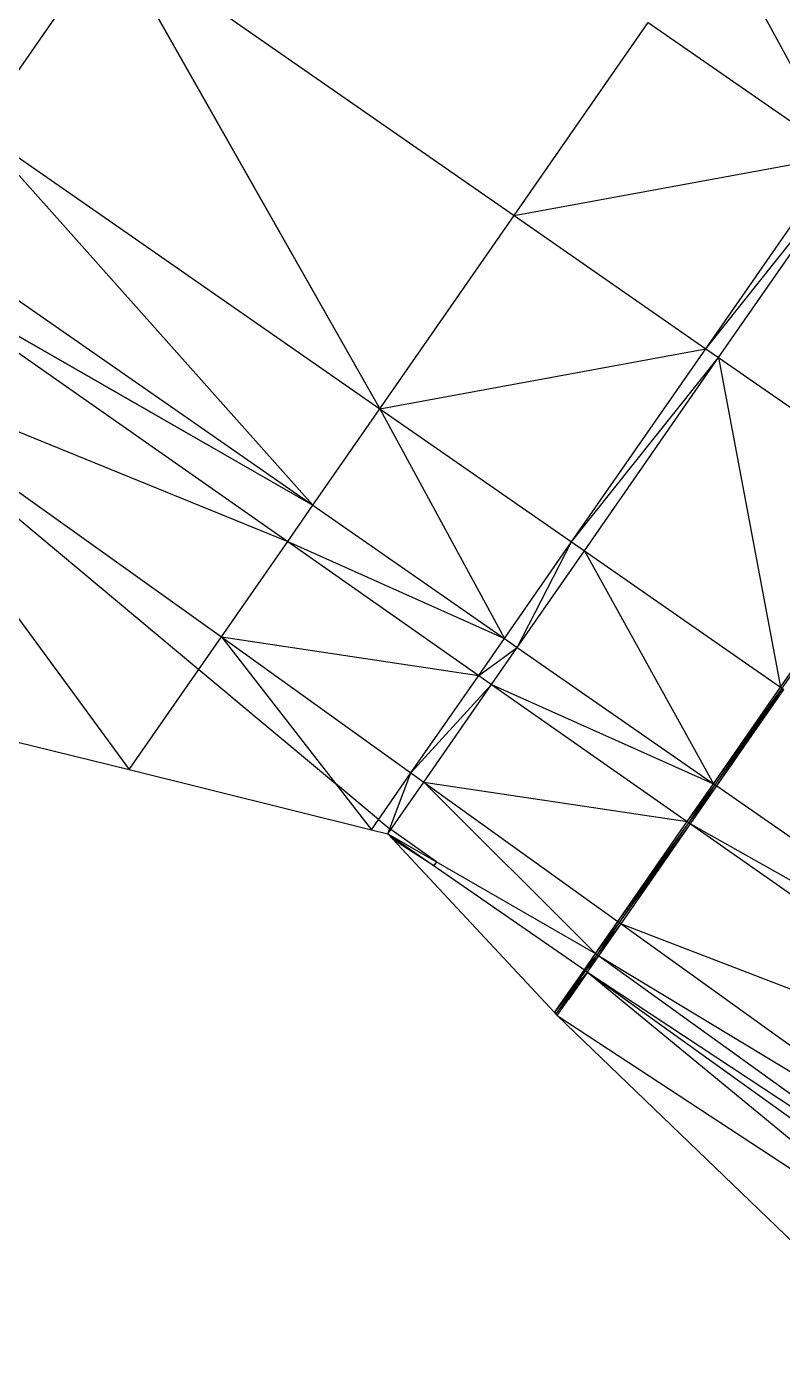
# Model space of a CAD drawing. Extents: x 2195426 to 2196998, y 328445 to 330532.
# Drawn here: x 2195743.1 to 2195781.6, y 329494.4 to 329562.3 of the extents above; entities that cross this region are included whole.
import ezdxf

# ---------------------------------------------------------------- set-up
doc = ezdxf.new("R2010")
doc.units = 0
for name, color, linetype in [('LS-CUTFILL', 5, 'CONTINUOUS'), ('LS-TIN-BOTTOM', 1, 'CONTINUOUS'), ('LS-TIN-TOP', 3, 'CONTINUOUS')]:
    doc.layers.add(name, color=color, linetype=linetype)

msp = doc.modelspace()

# ---------------------------------------------------------------- linework, layer by layer
at = {"layer": 'LS-CUTFILL'}
for p, q in [((2195732.998689, 329545.296603), (2195751.850202, 329529.55343)), ((2195751.850202, 329529.55343), (2195751.85022, 329529.553415)), ((2195751.85022, 329529.553415), (2195758.825051, 329523.728684)), ((2195781.617634, 329528.581528), (2195778.968077, 329524.593323)), ((2195758.825166, 329523.728587), (2195758.825051, 329523.728684)), ((2195761.023512, 329521.892899), (2195758.825166, 329523.728587)), ((2195777.607609, 329522.883237), (2195778.198861, 329523.661527)), ((2195778.115229, 329523.716338), (2195778.115193, 329523.716363)), ((2195761.023519, 329521.892894), (2195761.589851, 329521.420451)), ((2195761.589851, 329521.420451), (2195761.589876, 329521.42043)), ((2195761.640636, 329521.378034), (2195761.589876, 329521.42043)), ((2195761.640655, 329521.378024), (2195761.640636, 329521.378034)), ((2195763.97289, 329519.733883), (2195761.640655, 329521.378024)), ((2195776.854158, 329521.726244), (2195776.854158, 329521.726244)), ((2195776.936008, 329521.668793), (2195776.936, 329521.668799)), ((2195776.936009, 329521.668795), (2195776.936009, 329521.668794)), ((2195776.936034, 329521.668829), (2195776.936034, 329521.668829)), ((2195761.735719, 329520.904024), (2195763.842212, 329519.539716)), ((2195763.973837, 329519.73329), (2195763.840296, 329519.541099)), ((2195763.840296, 329519.541099), (2195763.842212, 329519.539716)), ((2195763.97289, 329519.733883), (2195763.973837, 329519.73329)), ((2195773.234297, 329516.691831), (2195773.234313, 329516.691819)), ((2195773.3155, 329516.6335), (2195773.315525, 329516.633484)), ((2195772.093087, 329515.049413), (2195772.093084, 329515.04941)), ((2195771.684916, 329514.111479), (2195770.71021, 329512.708693)), ((2195771.585173, 329514.183124), (2195771.031754, 329513.409301)), ((2195771.522459, 329514.228173), (2195771.522459, 329514.228173)), ((2195771.684916, 329514.111479), (2195771.684895, 329514.111493)), ((2195770.641959, 329512.723691), (2195770.71021, 329512.708692))]:
    msp.add_line(p, q, dxfattribs=at)
at = {"layer": 'LS-TIN-BOTTOM'}
for p, q in [((2195778.2104, 329567.4908, 1192.6298), (2195784.563, 329555.7706, 1193.1374)), ((2195740.5616, 329557.1195, 1192.4084), (2195747.4089, 329566.974, 1192.2499)), ((2195747.4089, 329566.974, 1192.2499), (2195761.0921, 329542.8542, 1192.9046)), ((2195747.4089, 329566.974, 1192.2499), (2195767.9394, 329552.7087, 1192.8523)), ((2195767.9394, 329552.7087, 1192.8523), (2195774.7868, 329562.5634, 1192.8)), ((2195774.7868, 329562.5634, 1192.8), (2195784.563, 329555.7706, 1193.1374)), ((2195740.5616, 329557.1195, 1192.4084), (2195757.6684, 329537.9269, 1192.7867)), ((2195740.5616, 329557.1195, 1192.4084), (2195761.0921, 329542.8542, 1192.9046)), ((2195767.9394, 329552.7087, 1192.8523), (2195784.563, 329555.7706, 1193.1374)), ((2195777.7155, 329545.9159, 1193.1391), (2195784.563, 329555.7706, 1193.1374)), ((2195777.7155, 329545.9159, 1193.1391), (2195785.2204, 329555.3138, 1193.1601)), ((2195778.373, 329545.4591, 1193.1584), (2195785.2204, 329555.3138, 1193.1601)), ((2195761.0921, 329542.8542, 1192.9046), (2195767.9394, 329552.7087, 1192.8523)), ((2195767.9394, 329552.7087, 1192.8523), (2195777.7155, 329545.9159, 1193.1391)), ((2195737.1379, 329552.1922, 1192.3437), (2195757.6684, 329537.9269, 1192.7867)), ((2195735.9059, 329550.4191, 1191.9161), (2195756.3825, 329536.0762, 1192.3405)), ((2195735.9059, 329550.4191, 1191.9161), (2195757.6684, 329537.9269, 1192.7867)), ((2195732.6638, 329545.7531, 1190.7912), (2195748.2982, 329524.4414, 1189.5188)), ((2195732.6638, 329545.7531, 1190.7912), (2195752.9986, 329531.2062, 1191.1663)), ((2195732.6638, 329545.7531, 1190.7912), (2195756.3825, 329536.0762, 1192.3405)), ((2195761.0921, 329542.8542, 1192.9046), (2195777.7155, 329545.9159, 1193.1391)), ((2195770.8683, 329536.0613, 1193.1408), (2195777.7155, 329545.9159, 1193.1391)), ((2195777.7155, 329545.9159, 1193.1391), (2195778.373, 329545.4591, 1193.1584)), ((2195770.8683, 329536.0613, 1193.1408), (2195778.373, 329545.4591, 1193.1584)), ((2195771.5257, 329535.6045, 1193.1567), (2195778.373, 329545.4591, 1193.1584)), ((2195778.373, 329545.4591, 1193.1584), (2195781.5404, 329528.6459, 1193.3987)), ((2195778.373, 329545.4591, 1193.1584), (2195788.3877, 329538.5005, 1193.4522)), ((2195757.6684, 329537.9269, 1192.7867), (2195761.0921, 329542.8542, 1192.9046)), ((2195761.0921, 329542.8542, 1192.9046), (2195767.4446, 329531.134, 1192.9977)), ((2195761.0921, 329542.8542, 1192.9046), (2195770.8683, 329536.0613, 1193.1408)), ((2195781.5404, 329528.6459, 1193.3987), (2195788.3877, 329538.5005, 1193.4522)), ((2195781.5404, 329528.6459, 1193.3987), (2195788.4698, 329538.4434, 1193.4546)), ((2195781.6225, 329528.5889, 1193.4007), (2195788.4698, 329538.4434, 1193.4546)), ((2195756.3825, 329536.0762, 1192.3405), (2195757.6684, 329537.9269, 1192.7867)), ((2195757.6684, 329537.9269, 1192.7867), (2195767.4446, 329531.134, 1192.9977)), ((2195752.9986, 329531.2062, 1191.1663), (2195756.3825, 329536.0762, 1192.3405)), ((2195756.3825, 329536.0762, 1192.3405), (2195766.1313, 329529.244, 1192.542)), ((2195756.3825, 329536.0762, 1192.3405), (2195767.4446, 329531.134, 1192.9977)), ((2195767.4446, 329531.134, 1192.9977), (2195770.8683, 329536.0613, 1193.1408)), ((2195768.102, 329530.6772, 1193.0119), (2195770.8683, 329536.0613, 1193.1408)), ((2195768.102, 329530.6772, 1193.0119), (2195771.5257, 329535.6045, 1193.1567)), ((2195770.8683, 329536.0613, 1193.1408), (2195771.5257, 329535.6045, 1193.1567)), ((2195771.5257, 329535.6045, 1193.1567), (2195778.1168, 329523.7186, 1193.2279)), ((2195771.5257, 329535.6045, 1193.1567), (2195781.5404, 329528.6459, 1193.3987)), ((2195722.3073, 329530.8481, 1187.1612), (2195748.2982, 329524.4414, 1189.5188)), ((2195748.2982, 329524.4414, 1189.5188), (2195752.9986, 329531.2062, 1191.1663)), ((2195752.9986, 329531.2062, 1191.1663), (2195760.6615, 329521.3719, 1190.6369)), ((2195752.9986, 329531.2062, 1191.1663), (2195762.6755, 329524.2704, 1191.3429)), ((2195752.9986, 329531.2062, 1191.1663), (2195766.1313, 329529.244, 1192.542)), ((2195766.1313, 329529.244, 1192.542), (2195767.4446, 329531.134, 1192.9977)), ((2195767.4446, 329531.134, 1192.9977), (2195768.102, 329530.6772, 1193.0119)), ((2195766.1313, 329529.244, 1192.542), (2195768.102, 329530.6772, 1193.0119)), ((2195766.7869, 329528.7845, 1192.5555), (2195768.102, 329530.6772, 1193.0119)), ((2195768.102, 329530.6772, 1193.0119), (2195778.1168, 329523.7186, 1193.2279)), ((2195762.6755, 329524.2704, 1191.3429), (2195766.1313, 329529.244, 1192.542)), ((2195762.6755, 329524.2704, 1191.3429), (2195766.7869, 329528.7845, 1192.5555)), ((2195763.3261, 329523.8037, 1191.3547), (2195766.7869, 329528.7845, 1192.5555)), ((2195766.1313, 329529.244, 1192.542), (2195766.7869, 329528.7845, 1192.5555)), ((2195766.7869, 329528.7845, 1192.5555), (2195776.7723, 329521.7837, 1192.7615)), ((2195766.7869, 329528.7845, 1192.5555), (2195778.1168, 329523.7186, 1193.2279)), ((2195778.1168, 329523.7186, 1193.2279), (2195781.5404, 329528.6459, 1193.3987)), ((2195778.1168, 329523.7186, 1193.2279), (2195781.6225, 329528.5889, 1193.4007)), ((2195778.1989, 329523.6615, 1193.2297), (2195781.6225, 329528.5889, 1193.4007)), ((2195778.281, 329523.6045, 1193.2315), (2195781.6225, 329528.5889, 1193.4007)), ((2195778.281, 329523.6045, 1193.2315), (2195781.7047, 329528.5318, 1193.4027)), ((2195781.5404, 329528.6459, 1193.3987), (2195781.6225, 329528.5889, 1193.4007)), ((2195781.6225, 329528.5889, 1193.4007), (2195781.7047, 329528.5318, 1193.4027)), ((2195748.2982, 329524.4414, 1189.5188), (2195760.6615, 329521.3719, 1190.6369)), ((2195760.6615, 329521.3719, 1190.6369), (2195762.6755, 329524.2704, 1191.3429)), ((2195761.4925, 329521.1648, 1190.712), (2195762.6755, 329524.2704, 1191.3429)), ((2195762.6755, 329524.2704, 1191.3429), (2195763.3261, 329523.8037, 1191.3547)), ((2195761.4925, 329521.1648, 1190.712), (2195763.3261, 329523.8037, 1191.3547)), ((2195763.3261, 329523.8037, 1191.3547), (2195772.0931, 329515.0494, 1190.9338)), ((2195763.3261, 329523.8037, 1191.3547), (2195773.2343, 329516.6918, 1191.5338)), ((2195763.3261, 329523.8037, 1191.3547), (2195776.7723, 329521.7837, 1192.7615)), ((2195776.7723, 329521.7837, 1192.7615), (2195778.1168, 329523.7186, 1193.2279)), ((2195776.7723, 329521.7837, 1192.7615), (2195778.1989, 329523.6615, 1193.2297)), ((2195776.8542, 329521.7262, 1192.7632), (2195778.1989, 329523.6615, 1193.2297)), ((2195776.8542, 329521.7262, 1192.7632), (2195778.281, 329523.6045, 1193.2315)), ((2195776.936, 329521.6688, 1192.7649), (2195778.281, 329523.6045, 1193.2315)), ((2195778.1168, 329523.7186, 1193.2279), (2195778.1989, 329523.6615, 1193.2297)), ((2195778.1989, 329523.6615, 1193.2297), (2195778.281, 329523.6045, 1193.2315)), ((2195778.281, 329523.6045, 1193.2315), (2195798.7294, 329509.3962, 1193.6726)), ((2195760.6615, 329521.3719, 1190.6369), (2195761.4925, 329521.1648, 1190.712)), ((2195773.2343, 329516.6918, 1191.5338), (2195776.7723, 329521.7837, 1192.7615)), ((2195773.2343, 329516.6918, 1191.5338), (2195776.8542, 329521.7262, 1192.7632)), ((2195773.3155, 329516.6335, 1191.5353), (2195776.8542, 329521.7262, 1192.7632)), ((2195773.3155, 329516.6335, 1191.5353), (2195776.936, 329521.6688, 1192.7649)), ((2195773.3968, 329516.5751, 1191.5368), (2195776.936, 329521.6688, 1192.7649)), ((2195776.7723, 329521.7837, 1192.7615), (2195776.8542, 329521.7262, 1192.7632)), ((2195776.8542, 329521.7262, 1192.7632), (2195776.936, 329521.6688, 1192.7649)), ((2195776.936, 329521.6688, 1192.7649), (2195797.3202, 329507.3682, 1193.1839)), ((2195776.936, 329521.6688, 1192.7649), (2195798.7294, 329509.3962, 1193.6726)), ((2195761.4925, 329521.1648, 1190.712), (2195772.0931, 329515.0494, 1190.9338)), ((2195761.4925, 329521.1648, 1190.712), (2195771.5225, 329514.2282, 1190.9338)), ((2195761.4925, 329521.1648, 1190.712), (2195770.0024, 329512.0406, 1192.5322)), ((2195772.0931, 329515.0494, 1190.9338), (2195773.2343, 329516.6918, 1191.5338)), ((2195772.0931, 329515.0494, 1190.9338), (2195773.3155, 329516.6335, 1191.5353)), ((2195772.1743, 329514.991, 1190.9353), (2195773.3155, 329516.6335, 1191.5353)), ((2195772.1743, 329514.991, 1190.9353), (2195773.3968, 329516.5751, 1191.5368)), ((2195772.2555, 329514.9327, 1190.9368), (2195773.3968, 329516.5751, 1191.5368)), ((2195773.2343, 329516.6918, 1191.5338), (2195773.3155, 329516.6335, 1191.5353)), ((2195773.3155, 329516.6335, 1191.5353), (2195773.3968, 329516.5751, 1191.5368)), ((2195773.3968, 329516.5751, 1191.5368), (2195793.612, 329502.0313, 1191.8971)), ((2195773.3968, 329516.5751, 1191.5368), (2195797.3202, 329507.3682, 1193.1839)), ((2195771.5225, 329514.2282, 1190.9338), (2195772.0931, 329515.0494, 1190.9338)), ((2195771.5225, 329514.2282, 1190.9338), (2195772.1743, 329514.991, 1190.9353)), ((2195771.6037, 329514.1698, 1190.9353), (2195772.1743, 329514.991, 1190.9353)), ((2195771.6037, 329514.1698, 1190.9353), (2195772.2555, 329514.9327, 1190.9368)), ((2195771.6849, 329514.1115, 1190.9368), (2195772.2555, 329514.9327, 1190.9368)), ((2195772.0931, 329515.0494, 1190.9338), (2195772.1743, 329514.991, 1190.9353)), ((2195772.1743, 329514.991, 1190.9353), (2195772.2555, 329514.9327, 1190.9368)), ((2195772.2555, 329514.9327, 1190.9368), (2195792.4707, 329500.3889, 1191.2971)), ((2195772.2555, 329514.9327, 1190.9368), (2195793.612, 329502.0313, 1191.8971)), ((2195770.0024, 329512.0406, 1192.5322), (2195771.5225, 329514.2282, 1190.9338)), ((2195770.0024, 329512.0406, 1192.5322), (2195771.6037, 329514.1698, 1190.9353)), ((2195770.0024, 329512.0406, 1192.5322), (2195771.6849, 329514.1115, 1190.9368)), ((2195770.0706, 329511.9634, 1192.5473), (2195771.6849, 329514.1115, 1190.9368)), ((2195770.1388, 329511.8863, 1192.5625), (2195771.6849, 329514.1115, 1190.9368)), ((2195771.5225, 329514.2282, 1190.9338), (2195771.6037, 329514.1698, 1190.9353)), ((2195771.6037, 329514.1698, 1190.9353), (2195771.6849, 329514.1115, 1190.9368)), ((2195771.6849, 329514.1115, 1190.9368), (2195790.9678, 329498.2258, 1193.2579)), ((2195771.6849, 329514.1115, 1190.9368), (2195791.9001, 329499.5677, 1191.2971)), ((2195771.6849, 329514.1115, 1190.9368), (2195792.4707, 329500.3889, 1191.2971)), ((2195770.0024, 329512.0406, 1192.5322), (2195770.0706, 329511.9634, 1192.5473)), ((2195770.0706, 329511.9634, 1192.5473), (2195770.1388, 329511.8863, 1192.5625)), ((2195770.1388, 329511.8863, 1192.5625), (2195790.9678, 329498.2258, 1193.2579)), ((2195770.1388, 329511.8863, 1192.5625), (2195788.3088, 329494.399, 1196.0539))]:
    msp.add_line(p, q, dxfattribs=at)
at = {"layer": 'LS-TIN-TOP'}
for p, q in [((2195778.210444, 329567.490757, 1193.873787), (2195784.562958, 329555.770594, 1194.719766)), ((2195740.561581, 329557.119492, 1193.504727), (2195747.408876, 329566.974042, 1193.240611)), ((2195747.408876, 329566.974042, 1193.240611), (2195761.092065, 329542.854176, 1194.331664)), ((2195747.408876, 329566.974042, 1193.240611), (2195767.93936, 329552.708726, 1194.244547)), ((2195767.93936, 329552.708726, 1194.244547), (2195774.786768, 329562.563441, 1194.157428)), ((2195774.786768, 329562.563441, 1194.157428), (2195784.562958, 329555.770594, 1194.719766)), ((2195740.561581, 329557.119492, 1193.504727), (2195757.668389, 329537.92686, 1194.13528)), ((2195740.561581, 329557.119492, 1193.504727), (2195761.092065, 329542.854176, 1194.331664)), ((2195767.93936, 329552.708726, 1194.244547), (2195784.562958, 329555.770594, 1194.719766)), ((2195777.715549, 329545.915879, 1194.7226), (2195784.562958, 329555.770594, 1194.719766)), ((2195777.715549, 329545.915879, 1194.7226), (2195785.220405, 329555.313776, 1194.757583)), ((2195778.372997, 329545.459061, 1194.754749), (2195785.220405, 329555.313776, 1194.757583)), ((2195761.092065, 329542.854176, 1194.331664), (2195767.93936, 329552.708726, 1194.244547)), ((2195767.93936, 329552.708726, 1194.244547), (2195777.715549, 329545.915879, 1194.7226)), ((2195737.137905, 329552.192175, 1193.396881), (2195757.668389, 329537.92686, 1194.13528)), ((2195735.905878, 329550.419055, 1192.684308), (2195756.382482, 329536.076196, 1193.391583)), ((2195735.905878, 329550.419055, 1192.684308), (2195757.668389, 329537.92686, 1194.13528)), ((2195732.663794, 329545.753084, 1190.809362), (2195748.298202, 329524.44139, 1188.688811)), ((2195732.663794, 329545.753084, 1190.809362), (2195752.998609, 329531.206163, 1191.434636)), ((2195732.663794, 329545.753084, 1190.809362), (2195756.382482, 329536.076196, 1193.391583)), ((2195761.092065, 329542.854176, 1194.331664), (2195777.715549, 329545.915879, 1194.7226)), ((2195770.868255, 329536.061329, 1194.725434), (2195777.715549, 329545.915879, 1194.7226)), ((2195777.715549, 329545.915879, 1194.7226), (2195778.372997, 329545.459061, 1194.754749)), ((2195770.868255, 329536.061329, 1194.725434), (2195778.372997, 329545.459061, 1194.754749)), ((2195771.525702, 329535.604511, 1194.751915), (2195778.372997, 329545.459061, 1194.754749)), ((2195778.372997, 329545.459061, 1194.754749), (2195781.540427, 329528.645922, 1195.155293)), ((2195778.372997, 329545.459061, 1194.754749), (2195788.387722, 329538.500472, 1195.244467)), ((2195757.668389, 329537.92686, 1194.13528), (2195761.092065, 329542.854176, 1194.331664)), ((2195761.092065, 329542.854176, 1194.331664), (2195767.444579, 329531.134013, 1194.486853)), ((2195761.092065, 329542.854176, 1194.331664), (2195770.868255, 329536.061329, 1194.725434)), ((2195781.540427, 329528.645922, 1195.155293), (2195788.387722, 329538.500472, 1195.244467)), ((2195781.540427, 329528.645922, 1195.155293), (2195788.469844, 329538.443411, 1195.248482)), ((2195781.622549, 329528.58886, 1195.158601), (2195788.469844, 329538.443411, 1195.248482)), ((2195756.382482, 329536.076196, 1193.391583), (2195757.668389, 329537.92686, 1194.13528)), ((2195757.668389, 329537.92686, 1194.13528), (2195767.444579, 329531.134013, 1194.486853)), ((2195752.998609, 329531.206163, 1191.434636), (2195756.382482, 329536.076196, 1193.391583)), ((2195756.382482, 329536.076196, 1193.391583), (2195766.131324, 329529.24399, 1193.727395)), ((2195756.382482, 329536.076196, 1193.391583), (2195767.444579, 329531.134013, 1194.486853)), ((2195767.444579, 329531.134013, 1194.486853), (2195770.868255, 329536.061329, 1194.725434)), ((2195768.102026, 329530.677195, 1194.510496), (2195770.868255, 329536.061329, 1194.725434)), ((2195768.102026, 329530.677195, 1194.510496), (2195771.525702, 329535.604511, 1194.751915)), ((2195770.868255, 329536.061329, 1194.725434), (2195771.525702, 329535.604511, 1194.751915)), ((2195771.525702, 329535.604511, 1194.751915), (2195778.116751, 329523.718605, 1194.870621)), ((2195771.525702, 329535.604511, 1194.751915), (2195781.540427, 329528.645922, 1195.155293)), ((2195722.307275, 329530.848097, 1184.759421), (2195748.298202, 329524.44139, 1188.688811)), ((2195748.298202, 329524.44139, 1188.688811), (2195752.998609, 329531.206163, 1191.434636)), ((2195752.998609, 329531.206163, 1191.434636), (2195760.661485, 329521.371859, 1190.552314)), ((2195752.998609, 329531.206163, 1191.434636), (2195762.675482, 329524.270381, 1191.728825)), ((2195752.998609, 329531.206163, 1191.434636), (2195766.131324, 329529.24399, 1193.727395)), ((2195766.131324, 329529.24399, 1193.727395), (2195767.444579, 329531.134013, 1194.486853)), ((2195767.444579, 329531.134013, 1194.486853), (2195768.102026, 329530.677195, 1194.510496)), ((2195766.131324, 329529.24399, 1193.727395), (2195768.102026, 329530.677195, 1194.510496)), ((2195766.78689, 329528.784465, 1193.749954), (2195768.102026, 329530.677195, 1194.510496)), ((2195768.102026, 329530.677195, 1194.510496), (2195778.116751, 329523.718605, 1194.870621)), ((2195762.675482, 329524.270381, 1191.728825), (2195766.131324, 329529.24399, 1193.727395)), ((2195762.675482, 329524.270381, 1191.728825), (2195766.78689, 329528.784465, 1193.749954)), ((2195763.326098, 329523.803732, 1191.748521), (2195766.78689, 329528.784465, 1193.749954)), ((2195766.131324, 329529.24399, 1193.727395), (2195766.78689, 329528.784465, 1193.749954)), ((2195766.78689, 329528.784465, 1193.749954), (2195776.772282, 329521.78366, 1194.093197)), ((2195766.78689, 329528.784465, 1193.749954), (2195778.116751, 329523.718605, 1194.870621)), ((2195778.116751, 329523.718605, 1194.870621), (2195781.540427, 329528.645922, 1195.155293)), ((2195778.116751, 329523.718605, 1194.870621), (2195781.622549, 329528.58886, 1195.158601)), ((2195778.198873, 329523.661544, 1194.873574), (2195781.622549, 329528.58886, 1195.158601)), ((2195778.280995, 329523.604483, 1194.876527), (2195781.622549, 329528.58886, 1195.158601)), ((2195778.280995, 329523.604483, 1194.876527), (2195781.704671, 329528.531799, 1195.161909)), ((2195781.540427, 329528.645922, 1195.155293), (2195781.622549, 329528.58886, 1195.158601)), ((2195781.622549, 329528.58886, 1195.158601), (2195781.704671, 329528.531799, 1195.161909)), ((2195748.298202, 329524.44139, 1188.688811), (2195760.661485, 329521.371859, 1190.552314)), ((2195760.661485, 329521.371859, 1190.552314), (2195762.675482, 329524.270381, 1191.728825)), ((2195761.492455, 329521.164773, 1190.677367), (2195762.675482, 329524.270381, 1191.728825)), ((2195762.675482, 329524.270381, 1191.728825), (2195763.326098, 329523.803732, 1191.748521)), ((2195761.492455, 329521.164773, 1190.677367), (2195763.326098, 329523.803732, 1191.748521)), ((2195763.326098, 329523.803732, 1191.748521), (2195772.093071, 329515.049392, 1191.047121)), ((2195763.326098, 329523.803732, 1191.748521), (2195773.234297, 329516.691831, 1192.047121)), ((2195763.326098, 329523.803732, 1191.748521), (2195776.772282, 329521.78366, 1194.093197)), ((2195776.772282, 329521.78366, 1194.093197), (2195778.116751, 329523.718605, 1194.870621)), ((2195776.772282, 329521.78366, 1194.093197), (2195778.198873, 329523.661544, 1194.873574)), ((2195776.854158, 329521.726244, 1194.096008), (2195778.198873, 329523.661544, 1194.873574)), ((2195776.854158, 329521.726244, 1194.096008), (2195778.280995, 329523.604483, 1194.876527)), ((2195776.936034, 329521.668829, 1194.09882), (2195778.280995, 329523.604483, 1194.876527)), ((2195778.116751, 329523.718605, 1194.870621), (2195778.198873, 329523.661544, 1194.873574)), ((2195778.198873, 329523.661544, 1194.873574), (2195778.280995, 329523.604483, 1194.876527)), ((2195778.280995, 329523.604483, 1194.876527), (2195798.729357, 329509.396229, 1195.611764)), ((2195760.661485, 329521.371859, 1190.552314), (2195761.492455, 329521.164773, 1190.677367)), ((2195773.234297, 329516.691831, 1192.047121), (2195776.772282, 329521.78366, 1194.093197)), ((2195773.234297, 329516.691831, 1192.047121), (2195776.854158, 329521.726244, 1194.096008)), ((2195773.315525, 329516.633484, 1192.049558), (2195776.854158, 329521.726244, 1194.096008)), ((2195773.315525, 329516.633484, 1192.049558), (2195776.936034, 329521.668829, 1194.09882)), ((2195773.396754, 329516.575137, 1192.051995), (2195776.936034, 329521.668829, 1194.09882)), ((2195776.772282, 329521.78366, 1194.093197), (2195776.854158, 329521.726244, 1194.096008)), ((2195776.854158, 329521.726244, 1194.096008), (2195776.936034, 329521.668829, 1194.09882)), ((2195776.936034, 329521.668829, 1194.09882), (2195797.320196, 329507.36818, 1194.797173)), ((2195776.936034, 329521.668829, 1194.09882), (2195798.729357, 329509.396229, 1195.611764)), ((2195761.492455, 329521.164773, 1190.677367), (2195772.093071, 329515.049392, 1191.047121)), ((2195761.492455, 329521.164773, 1190.677367), (2195771.522459, 329514.228173, 1191.047121)), ((2195761.492455, 329521.164773, 1190.677367), (2195770.002423, 329512.040554, 1193.710987)), ((2195772.093071, 329515.049392, 1191.047121), (2195773.234297, 329516.691831, 1192.047121)), ((2195772.093071, 329515.049392, 1191.047121), (2195773.315525, 329516.633484, 1192.049558)), ((2195772.1743, 329514.991045, 1191.049558), (2195773.315525, 329516.633484, 1192.049558)), ((2195772.1743, 329514.991045, 1191.049558), (2195773.396754, 329516.575137, 1192.051995)), ((2195772.255529, 329514.932698, 1191.051995), (2195773.396754, 329516.575137, 1192.051995)), ((2195773.234297, 329516.691831, 1192.047121), (2195773.315525, 329516.633484, 1192.049558)), ((2195773.315525, 329516.633484, 1192.049558), (2195773.396754, 329516.575137, 1192.051995)), ((2195773.396754, 329516.575137, 1192.051995), (2195793.611971, 329502.031342, 1192.652642)), ((2195773.396754, 329516.575137, 1192.051995), (2195797.320196, 329507.36818, 1194.797173)), ((2195771.522459, 329514.228173, 1191.047121), (2195772.093071, 329515.049392, 1191.047121)), ((2195771.522459, 329514.228173, 1191.047121), (2195772.1743, 329514.991045, 1191.049558)), ((2195771.603687, 329514.169826, 1191.049558), (2195772.1743, 329514.991045, 1191.049558)), ((2195771.603687, 329514.169826, 1191.049558), (2195772.255529, 329514.932698, 1191.051995)), ((2195771.684916, 329514.111479, 1191.051995), (2195772.255529, 329514.932698, 1191.051995)), ((2195772.093071, 329515.049392, 1191.047121), (2195772.1743, 329514.991045, 1191.049558)), ((2195772.1743, 329514.991045, 1191.049558), (2195772.255529, 329514.932698, 1191.051995)), ((2195772.255529, 329514.932698, 1191.051995), (2195792.470745, 329500.388904, 1191.652642)), ((2195772.255529, 329514.932698, 1191.051995), (2195793.611971, 329502.031342, 1192.652642)), ((2195770.002423, 329512.040554, 1193.710987), (2195771.522459, 329514.228173, 1191.047121)), ((2195770.002423, 329512.040554, 1193.710987), (2195771.603687, 329514.169826, 1191.049558)), ((2195770.002423, 329512.040554, 1193.710987), (2195771.684916, 329514.111479, 1191.051995)), ((2195770.070598, 329511.963421, 1193.736301), (2195771.684916, 329514.111479, 1191.051995)), ((2195770.138773, 329511.886287, 1193.761614), (2195771.684916, 329514.111479, 1191.051995)), ((2195771.522459, 329514.228173, 1191.047121), (2195771.603687, 329514.169826, 1191.049558)), ((2195771.603687, 329514.169826, 1191.049558), (2195771.684916, 329514.111479, 1191.051995)), ((2195771.684916, 329514.111479, 1191.051995), (2195790.967762, 329498.225827, 1194.920604)), ((2195771.684916, 329514.111479, 1191.051995), (2195791.900133, 329499.567684, 1191.652642)), ((2195771.684916, 329514.111479, 1191.051995), (2195792.470745, 329500.388904, 1191.652642)), ((2195770.002423, 329512.040554, 1193.710987), (2195770.070598, 329511.963421, 1193.736301)), ((2195770.070598, 329511.963421, 1193.736301), (2195770.138773, 329511.886287, 1193.761614)), ((2195770.138773, 329511.886287, 1193.761614), (2195790.967762, 329498.225827, 1194.920604)), ((2195770.138773, 329511.886287, 1193.761614), (2195788.308756, 329494.399015, 1199.580519))]:
    msp.add_line(p, q, dxfattribs=at)

doc.saveas('drawing.dxf')
